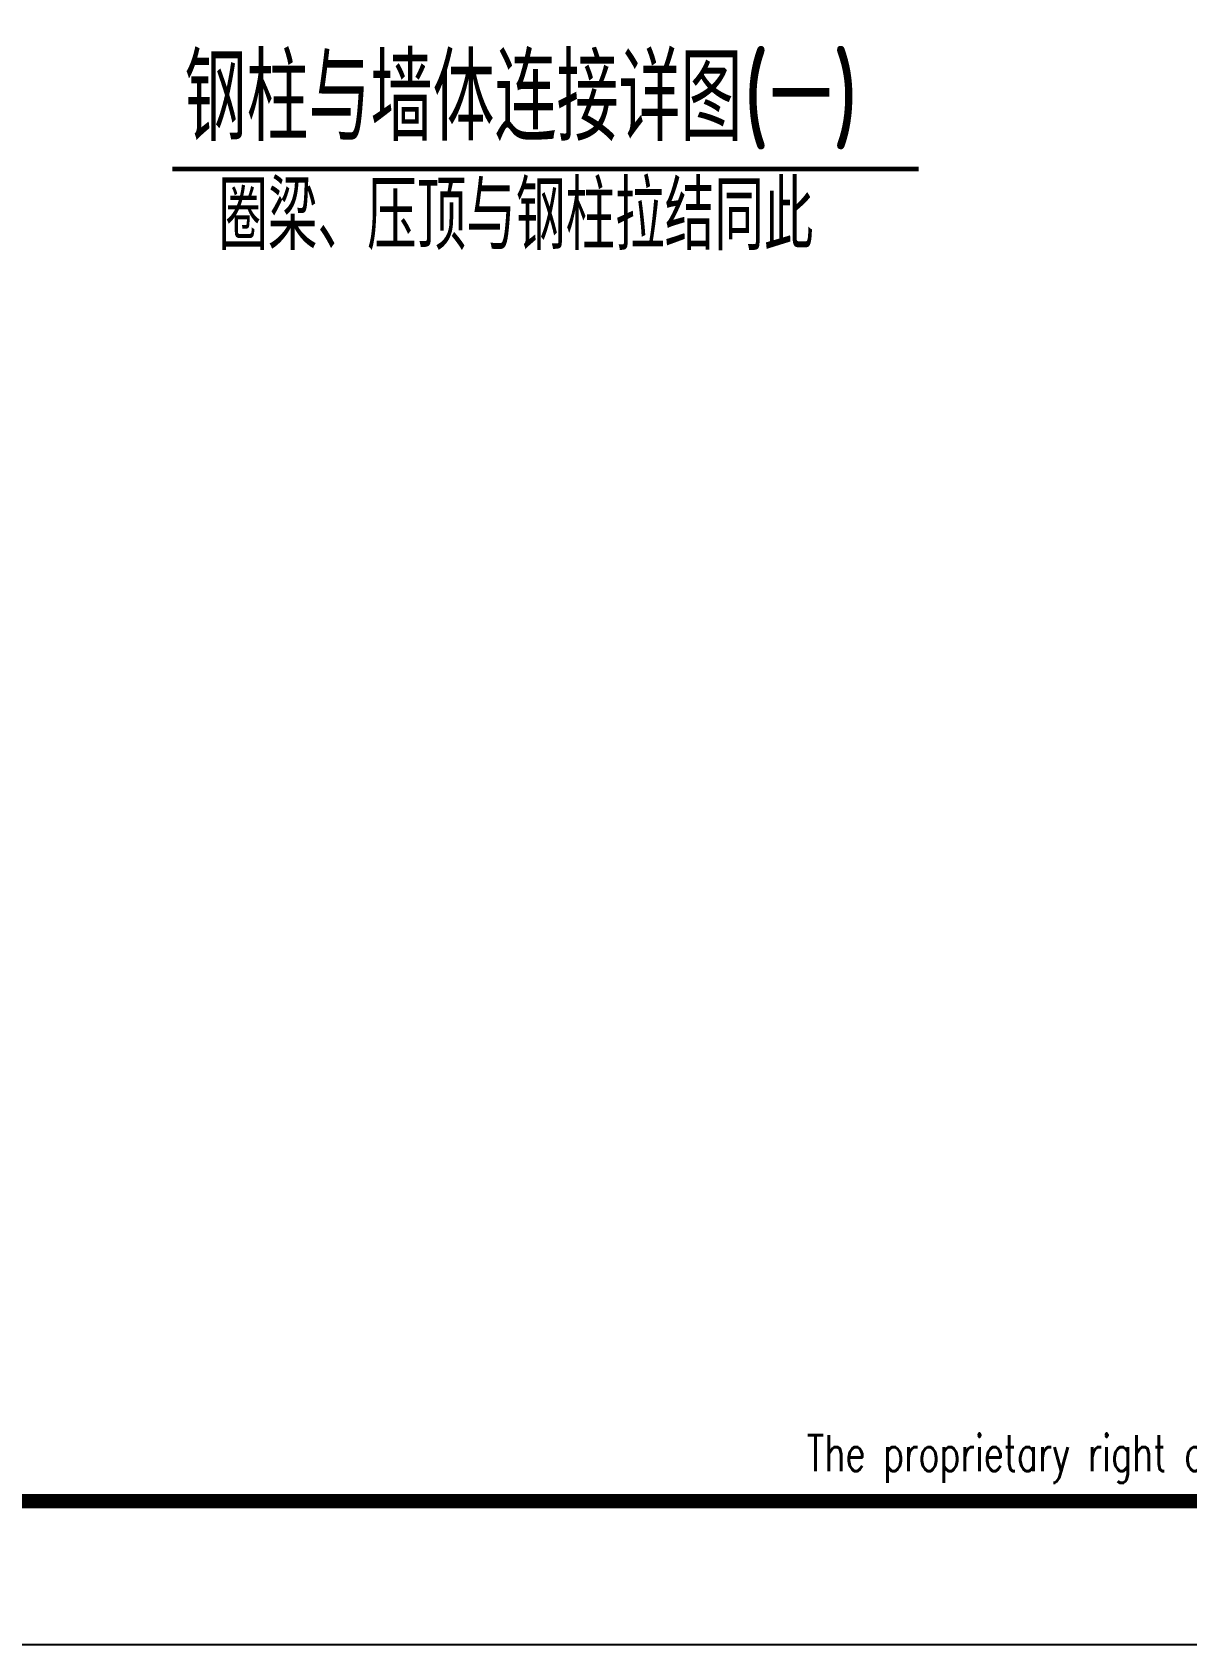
# Model space of a CAD drawing. Header units: millimetres. Extents: x 865974 to 875117, y 41124 to 44891.
# Drawn here: x 868400.7 to 868481.1, y 41123.6 to 41236 of the extents above; entities that cross this region are included whole.
import ezdxf
from ezdxf.enums import TextEntityAlignment as Align

# ---------------------------------------------------------------- set-up
doc = ezdxf.new("R2010")
doc.units = ezdxf.units.MM
doc.header["$LTSCALE"] = 1000
doc.header["$MEASUREMENT"] = 0
doc.layers.add('PUB_TEXT', color=7, linetype='Continuous')
doc.layers.add('文字', color=7, linetype='Continuous')
doc.styles.add('ECEC_TQ', font='txt_l.shx', dxfattribs={"bigfont": 'hztxt_l.shx'})
doc.styles.add('GBHZ', font='gbenor.shx', dxfattribs={"width": 0.9, "bigfont": 'gbcbig.shx'})

msp = doc.modelspace()

# ---------------------------------------------------------------- linework, layer by layer
msp.add_line((868675.584, 41123.604), (867834.584, 41123.604))
at = {"color": 0, "const_width": 1}
msp.add_lwpolyline([(868665.584, 41133.604), (867859.584, 41133.604), (867859.584, 41707.604), (868665.584, 41707.604)], close=True, dxfattribs=at)
at = {"layer": '文字', "color": 6, "const_width": 0.32}
msp.add_lwpolyline([(868410.444, 41226.454), (868462.474, 41226.454)], dxfattribs=at)

# ---------------------------------------------------------------- texts
at = {"style": 'ECEC_TQ', "width": 0.72}
msp.add_text('The proprietary right of this document belongs to Anhui Huadong Chemical And Medical Engineering  Co.,Ltd.  and any replication or transfer to the 3rd. side is forbidden without its permission. ', height=2.5, dxfattribs=at).set_placement((868575.584, 41136.604), align=Align.MIDDLE)
at = {"layer": 'PUB_TEXT', "style": 'GBHZ'}
for s, height, p in [('钢柱与墙体连接详图(一)', 6, (868411.307, 41228.405)), ('圈梁、压顶与钢柱拉结同此', 4.8, (868413.657, 41220.804))]:
    msp.add_text(s, height=height, dxfattribs=at).set_placement(p)

doc.saveas('drawing.dxf')
